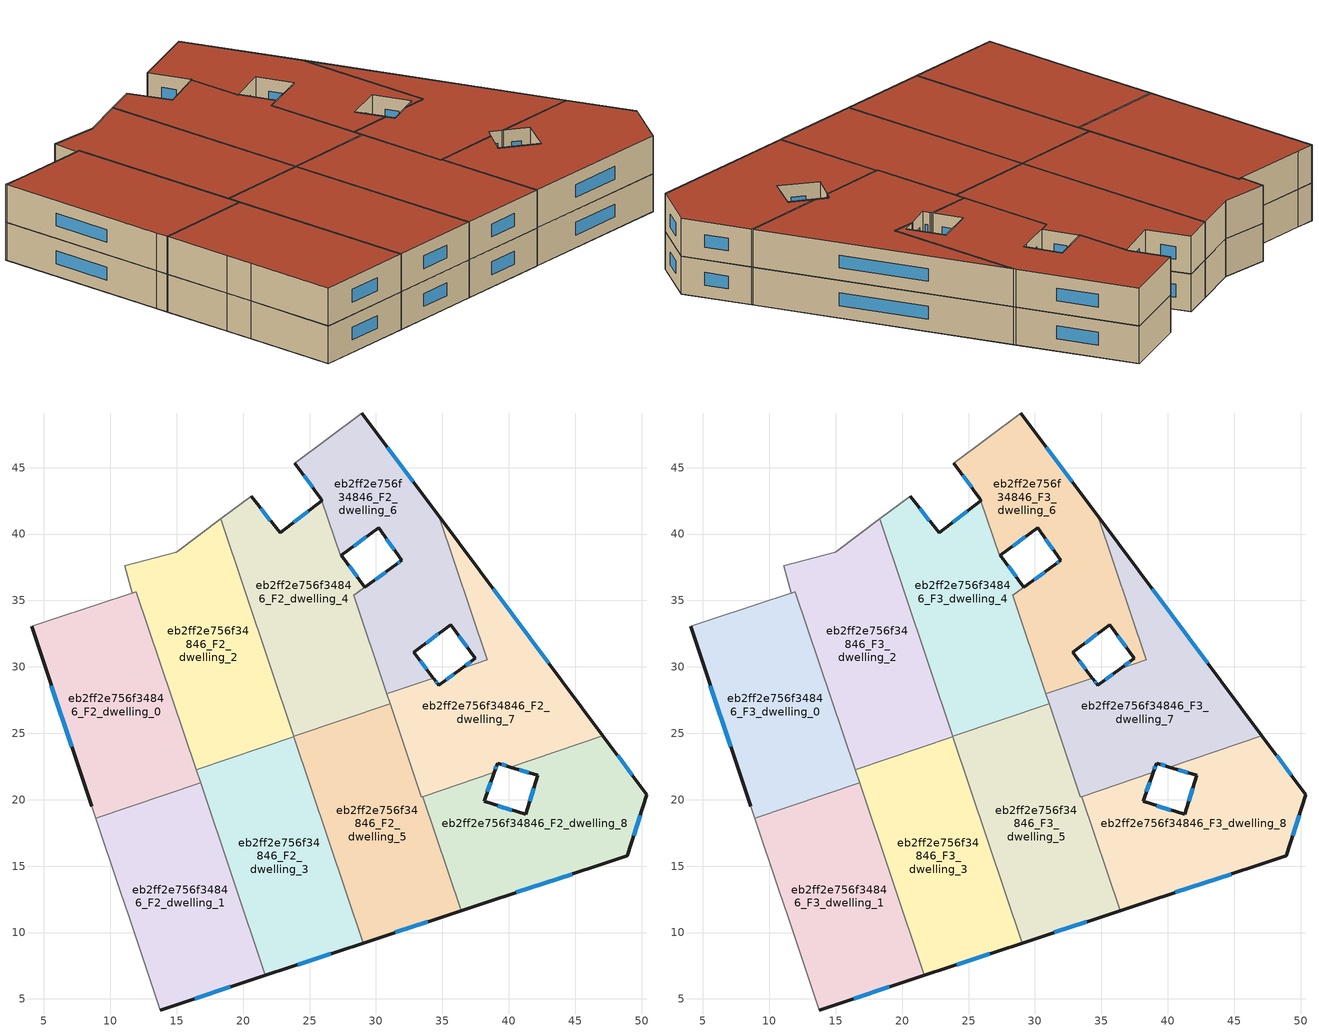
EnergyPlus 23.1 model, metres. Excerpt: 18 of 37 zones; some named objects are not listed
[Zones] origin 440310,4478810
eb2ff2e756f34846_F2_dwelling_0
 floor to eb2ff2e756f34846_F1_dwelling_0 (EU_floor_Construction): 16.79,21.26 11.96,35.64 5.54,33.55 4.07,33.06 8.59,19.52 8.89,18.61 z6
 wall outside (EU_wall_Construction): 8.59,19.52 4.07,33.06 z6:9
 wall to eb2ff2e756f34846_F2_dwelling_1 (EU_wall_Construction): 16.79,21.26 8.89,18.61 z6:9
 wall adiabatic (EU_wall_Construction): 8.89,18.61 8.59,19.52 / 4.07,33.06 5.54,33.55 11.96,35.64 z6:9
 wall to eb2ff2e756f34846_F2_dwelling_2 (EU_wall_Construction): 11.96,35.64 16.45,22.27 z6:9
 wall to eb2ff2e756f34846_F2_dwelling_3 (EU_wall_Construction): 16.45,22.27 16.79,21.26 z6:9
 window (EU_Window_Construction): 7.09,24.01 5.56,28.57 z6.99:8.01
eb2ff2e756f34846_F2_dwelling_1
 floor to eb2ff2e756f34846_F1_dwelling_1 (EU_floor_Construction): 21.66,6.78 16.79,21.26 8.89,18.61 10.71,13.24 11.42,11.14 13.75,4.17 z6
 wall outside (EU_wall_Construction): 21.66,6.78 13.75,4.17 z6:9
 wall adiabatic (EU_wall_Construction): 13.75,4.17 11.42,11.14 10.71,13.24 8.89,18.61 z6:9
 wall to eb2ff2e756f34846_F2_dwelling_3 (EU_wall_Construction): 16.79,21.26 21.66,6.78 z6:9
 window (EU_Window_Construction): 19.04,5.91 16.37,5.03 z6.99:8.01
eb2ff2e756f34846_F2_dwelling_2
 floor to eb2ff2e756f34846_F1_dwelling_2 (EU_floor_Construction): 23.81,24.75 18.3,41.13 15.06,38.69 14.97,38.62 11.1,37.6 11.66,35.54 11.96,35.64 16.45,22.27 z6
 wall adiabatic (EU_wall_Construction): 11.96,35.64 11.66,35.54 11.1,37.6 14.97,38.62 15.06,38.69 18.3,41.13 z6:9
 wall to eb2ff2e756f34846_F2_dwelling_3 (EU_wall_Construction): 23.81,24.75 16.45,22.27 z6:9
 wall to eb2ff2e756f34846_F2_dwelling_4 (EU_wall_Construction): 18.3,41.13 23.8,24.78 z6:9
 wall to eb2ff2e756f34846_F2_dwelling_5 (EU_wall_Construction): 23.8,24.78 23.81,24.75 z6:9
eb2ff2e756f34846_F2_dwelling_3
 floor to eb2ff2e756f34846_F1_dwelling_3 (EU_floor_Construction): 29.03,9.21 23.81,24.75 16.45,22.27 21.66,6.78 z6
 wall outside (EU_wall_Construction): 29.03,9.21 21.66,6.78 z6:9
 wall to eb2ff2e756f34846_F2_dwelling_5 (EU_wall_Construction): 23.81,24.75 29.03,9.21 z6:9
 window (EU_Window_Construction): 26.59,8.4 24.1,7.58 z6.99:8.01
eb2ff2e756f34846_F2_dwelling_4
 floor to eb2ff2e756f34846_F1_dwelling_4 (EU_floor_Construction): 31.07,27.22 28.33,35.38 31.5,37.68 29.16,35.99 27.4,38.39 27.33,38.34 25.92,42.53 22.78,40.09 20.59,42.87 18.3,41.13 23.8,24.78 z6
 wall outside (EU_wall_Construction): 20.59,42.87 22.78,40.09 25.92,42.53 / 27.4,38.39 29.16,35.99 31.5,37.68 z6:9
 wall adiabatic (EU_wall_Construction): 18.3,41.13 20.59,42.87 z6:9
 wall to eb2ff2e756f34846_F2_dwelling_6 (EU_wall_Construction): 27.33,38.34 27.4,38.39 / 25.92,42.53 27.33,38.35 / 31.5,37.68 28.33,35.38 30.81,27.98 z6:9; 27.33,38.35,8.99 27.33,38.35,6 27.33,38.34,6
 wall to eb2ff2e756f34846_F2_dwelling_5 (EU_wall_Construction): 31.07,27.22 23.8,24.78 z6:9
 wall to eb2ff2e756f34846_F2_dwelling_7 (EU_wall_Construction): 30.81,27.98 31.07,27.22 z6:9
 window (EU_Window_Construction): 21.32,41.95 22.06,41.01 / 23.83,40.9 24.88,41.72 / 27.98,37.6 28.58,36.79 / 29.94,36.55 30.72,37.12 z6.99:8.01
eb2ff2e756f34846_F2_dwelling_5
 floor to eb2ff2e756f34846_F1_dwelling_5 (EU_floor_Construction): 36.32,11.61 36.41,11.64 33.52,20.24 33.43,20.21 31.07,27.22 23.8,24.78 29.03,9.21 z6
 wall outside (EU_wall_Construction): 36.41,11.64 36.32,11.61 29.03,9.21 z6:9
 wall to eb2ff2e756f34846_F2_dwelling_8 (EU_wall_Construction): 33.52,20.24 36.41,11.64 z6:9
 wall to eb2ff2e756f34846_F2_dwelling_7 (EU_wall_Construction): 31.07,27.22 33.43,20.21 33.52,20.24 z6:9
 window (EU_Window_Construction): 33.9,10.82 31.45,10.01 z6.99:8.01
eb2ff2e756f34846_F2_dwelling_6
 floor to eb2ff2e756f34846_F1_dwelling_6 (EU_floor_Construction): 38.37,30.52 34.72,41.36 28.94,49.12 23.89,45.35 25.89,42.62 25.95,42.54 25.92,42.53 27.33,38.35 27.4,38.39 30.2,40.48 31.95,38.01 28.33,35.38 30.81,27.98 34.32,29.16 32.86,31.11 35.62,33.17 37.48,30.66 36.43,29.87 z6
 wall outside (EU_wall_Construction): 25.92,42.53 25.95,42.54 25.89,42.62 23.89,45.35 / 28.94,49.12 34.72,41.36 / 36.43,29.87 37.48,30.66 35.62,33.17 32.86,31.11 34.32,29.16 / 31.5,37.68 31.95,38.01 30.2,40.48 27.4,38.39 z6:9
 wall adiabatic (EU_wall_Construction): 23.89,45.35 28.94,49.12 z6:9
 wall to eb2ff2e756f34846_F2_dwelling_7 (EU_wall_Construction): 34.72,41.36 38.37,30.52 36.43,29.87 / 34.32,29.16 30.81,27.98 z6:9
 window (EU_Window_Construction): 25.23,43.53 24.55,44.44 / 30.85,46.54 32.81,43.93 / 36.78,30.13 37.13,30.4 / 36.86,31.49 36.23,32.34 / 34.7,32.48 33.78,31.79 / 33.35,30.46 33.84,29.81 / 31.37,38.83 30.78,39.66 / 29.27,39.79 28.33,39.08 / 31.65,37.79 31.8,37.9 z6.99:8.01
eb2ff2e756f34846_F2_dwelling_7
 floor to eb2ff2e756f34846_F1_dwelling_7 (EU_floor_Construction): 47.09,24.8 34.72,41.36 38.37,30.52 36.43,29.87 34.74,28.6 34.4,29.05 34.32,29.16 30.81,27.98 33.43,20.21 38.91,22.05 39.16,22.76 40.13,22.46 z6
 wall outside (EU_wall_Construction): 34.32,29.16 34.4,29.05 34.74,28.6 36.43,29.87 / 34.72,41.36 47.09,24.8 / 40.13,22.46 39.16,22.76 38.91,22.05 z6:9
 wall to eb2ff2e756f34846_F2_dwelling_8 (EU_wall_Construction): 47.09,24.8 40.13,22.46 / 38.91,22.05 33.52,20.24 z6:9
 window (EU_Window_Construction): 34.51,28.9 34.63,28.75 / 35.3,29.02 35.87,29.45 / 38.82,35.87 42.99,30.29 / 39.8,22.56 39.48,22.66 / 39.07,22.52 38.99,22.28 z6.99:8.01
eb2ff2e756f34846_F2_dwelling_8
 floor to eb2ff2e756f34846_F1_dwelling_8 (EU_floor_Construction): 48.93,15.78 50.41,20.36 47.09,24.8 40.13,22.46 42.17,21.83 41.26,18.9 38.14,19.87 38.91,22.05 33.52,20.24 36.41,11.64 z6
 wall outside (EU_wall_Construction): 47.09,24.8 50.41,20.36 48.93,15.78 36.41,11.64 / 38.91,22.05 38.14,19.87 41.26,18.9 42.17,21.83 40.13,22.46 z6:9
 window (EU_Window_Construction): 39.17,19.55 40.23,19.22 / 41.56,19.87 41.87,20.86 / 41.49,22.04 40.8,22.25 / 48.19,23.33 49.31,21.83 / 49.92,18.84 49.42,17.29 / 44.78,14.41 40.56,13.01 / 38.65,21.33 38.39,20.59 z6.99:8.01
eb2ff2e756f34846_F3_dwelling_0
 floor to eb2ff2e756f34846_F2_dwelling_0 (EU_floor_Construction): 16.79,21.26 11.96,35.64 5.54,33.55 4.07,33.06 8.59,19.52 8.89,18.61 z9
 wall outside (EU_wall_Construction): 8.59,19.52 4.07,33.06 z9:12
 wall to eb2ff2e756f34846_F3_dwelling_1 (EU_wall_Construction): 16.79,21.26 8.89,18.61 z9:12
 wall adiabatic (EU_wall_Construction): 8.89,18.61 8.59,19.52 / 4.07,33.06 5.54,33.55 11.96,35.64 z9:12
 wall to eb2ff2e756f34846_F3_dwelling_2 (EU_wall_Construction): 11.96,35.64 16.45,22.27 z9:12
 wall to eb2ff2e756f34846_F3_dwelling_3 (EU_wall_Construction): 16.45,22.27 16.79,21.26 z9:12
 window (EU_Window_Construction): 7.09,24.01 5.56,28.57 z9.99:11.01
 roof outside (EU_roof_Construction): 11.96,35.64 16.79,21.26 8.89,18.61 8.59,19.52 4.07,33.06 5.54,33.55 z12
eb2ff2e756f34846_F3_dwelling_1
 floor to eb2ff2e756f34846_F2_dwelling_1 (EU_floor_Construction): 21.66,6.78 16.79,21.26 8.89,18.61 10.71,13.24 11.42,11.14 13.75,4.17 z9
 wall outside (EU_wall_Construction): 21.66,6.78 13.75,4.17 z9:12
 wall adiabatic (EU_wall_Construction): 13.75,4.17 11.42,11.14 10.71,13.24 8.89,18.61 z9:12
 wall to eb2ff2e756f34846_F3_dwelling_3 (EU_wall_Construction): 16.79,21.26 21.66,6.78 z9:12
 window (EU_Window_Construction): 19.04,5.91 16.37,5.03 z9.99:11.01
 roof outside (EU_roof_Construction): 16.79,21.26 21.66,6.78 13.75,4.17 11.42,11.14 10.71,13.24 8.89,18.61 z12
eb2ff2e756f34846_F3_dwelling_2
 floor to eb2ff2e756f34846_F2_dwelling_2 (EU_floor_Construction): 23.81,24.75 18.3,41.13 15.06,38.69 14.97,38.62 11.1,37.6 11.66,35.54 11.96,35.64 16.45,22.27 z9
 wall adiabatic (EU_wall_Construction): 11.96,35.64 11.66,35.54 11.1,37.6 14.97,38.62 15.06,38.69 18.3,41.13 z9:12
 wall to eb2ff2e756f34846_F3_dwelling_3 (EU_wall_Construction): 23.81,24.75 16.45,22.27 z9:12
 wall to eb2ff2e756f34846_F3_dwelling_4 (EU_wall_Construction): 18.3,41.13 23.8,24.78 z9:12
 wall to eb2ff2e756f34846_F3_dwelling_5 (EU_wall_Construction): 23.8,24.78 23.81,24.75 z9:12
 roof outside (EU_roof_Construction): 18.3,41.13 23.81,24.75 16.45,22.27 11.96,35.64 11.66,35.54 11.1,37.6 14.97,38.62 15.06,38.69 z12
eb2ff2e756f34846_F3_dwelling_3
 floor to eb2ff2e756f34846_F2_dwelling_3 (EU_floor_Construction): 29.03,9.21 23.81,24.75 16.45,22.27 21.66,6.78 z9
 wall outside (EU_wall_Construction): 29.03,9.21 21.66,6.78 z9:12
 wall to eb2ff2e756f34846_F3_dwelling_5 (EU_wall_Construction): 23.81,24.75 29.03,9.21 z9:12
 window (EU_Window_Construction): 26.59,8.4 24.1,7.58 z9.99:11.01
 roof outside (EU_roof_Construction): 23.81,24.75 29.03,9.21 21.66,6.78 16.45,22.27 z12
eb2ff2e756f34846_F3_dwelling_4
 floor to eb2ff2e756f34846_F2_dwelling_4 (EU_floor_Construction): 31.07,27.22 28.33,35.38 31.5,37.68 29.16,35.99 27.4,38.39 27.33,38.34 25.92,42.53 22.78,40.09 20.59,42.87 18.3,41.13 23.8,24.78 z9
 wall outside (EU_wall_Construction): 20.59,42.87 22.78,40.09 25.92,42.53 / 27.4,38.39 29.16,35.99 31.5,37.68 z9:12
 wall adiabatic (EU_wall_Construction): 18.3,41.13 20.59,42.87 z9:12
 wall to eb2ff2e756f34846_F3_dwelling_6 (EU_wall_Construction): 27.33,38.34 27.4,38.39 / 25.92,42.53 27.33,38.35 / 31.5,37.68 28.33,35.38 30.81,27.98 z9:12; 27.33,38.35,11.99 27.33,38.35,9 27.33,38.34,9
 wall to eb2ff2e756f34846_F3_dwelling_5 (EU_wall_Construction): 31.07,27.22 23.8,24.78 z9:12
 wall to eb2ff2e756f34846_F3_dwelling_7 (EU_wall_Construction): 30.81,27.98 31.07,27.22 z9:12
 window (EU_Window_Construction): 21.32,41.95 22.06,41.01 / 23.83,40.9 24.88,41.72 / 27.98,37.6 28.58,36.79 / 29.94,36.55 30.72,37.12 z9.99:11.01
 roof outside (EU_roof_Construction): 31.5,37.68 28.33,35.38 31.07,27.22 23.8,24.78 18.3,41.13 20.59,42.87 22.78,40.09 25.92,42.53 27.33,38.34 27.4,38.39 29.16,35.99 z12
eb2ff2e756f34846_F3_dwelling_5
 floor to eb2ff2e756f34846_F2_dwelling_5 (EU_floor_Construction): 36.32,11.61 36.41,11.64 33.52,20.24 33.43,20.21 31.07,27.22 23.8,24.78 29.03,9.21 z9
 wall outside (EU_wall_Construction): 36.41,11.64 36.32,11.61 29.03,9.21 z9:12
 wall to eb2ff2e756f34846_F3_dwelling_8 (EU_wall_Construction): 33.52,20.24 36.41,11.64 z9:12
 wall to eb2ff2e756f34846_F3_dwelling_7 (EU_wall_Construction): 31.07,27.22 33.43,20.21 33.52,20.24 z9:12
 window (EU_Window_Construction): 33.9,10.82 31.45,10.01 z9.99:11.01
 roof outside (EU_roof_Construction): 31.07,27.22 33.43,20.21 33.52,20.24 36.41,11.64 36.32,11.61 29.03,9.21 23.8,24.78 z12
eb2ff2e756f34846_F3_dwelling_6
 floor to eb2ff2e756f34846_F2_dwelling_6 (EU_floor_Construction): 38.37,30.52 34.72,41.36 28.94,49.12 23.89,45.35 25.89,42.62 25.95,42.54 25.92,42.53 27.33,38.35 27.4,38.39 30.2,40.48 31.95,38.01 28.33,35.38 30.81,27.98 34.32,29.16 32.86,31.11 35.62,33.17 37.48,30.66 36.43,29.87 z9
 wall outside (EU_wall_Construction): 25.92,42.53 25.95,42.54 25.89,42.62 23.89,45.35 / 28.94,49.12 34.72,41.36 / 36.43,29.87 37.48,30.66 35.62,33.17 32.86,31.11 34.32,29.16 / 31.5,37.68 31.95,38.01 30.2,40.48 27.4,38.39 z9:12
 wall adiabatic (EU_wall_Construction): 23.89,45.35 28.94,49.12 z9:12
 wall to eb2ff2e756f34846_F3_dwelling_7 (EU_wall_Construction): 34.72,41.36 38.37,30.52 36.43,29.87 / 34.32,29.16 30.81,27.98 z9:12
 window (EU_Window_Construction): 25.23,43.53 24.55,44.44 / 30.85,46.54 32.81,43.93 / 36.78,30.13 37.13,30.4 / 36.86,31.49 36.23,32.34 / 34.7,32.48 33.78,31.79 / 33.35,30.46 33.84,29.81 / 31.37,38.83 30.78,39.66 / 29.27,39.79 28.33,39.08 / 31.65,37.79 31.8,37.9 z9.99:11.01
 roof outside (EU_roof_Construction): 34.72,41.36 38.37,30.52 36.43,29.87 37.48,30.66 35.62,33.17 32.86,31.11 34.32,29.16 30.81,27.98 28.33,35.38 31.95,38.01 30.2,40.48 27.4,38.39 27.33,38.35 25.92,42.53 25.95,42.54 25.89,42.62 23.89,45.35 28.94,49.12 z12
eb2ff2e756f34846_F3_dwelling_7
 floor to eb2ff2e756f34846_F2_dwelling_7 (EU_floor_Construction): 47.09,24.8 34.72,41.36 38.37,30.52 36.43,29.87 34.74,28.6 34.4,29.05 34.32,29.16 30.81,27.98 33.43,20.21 38.91,22.05 39.16,22.76 40.13,22.46 z9
 wall outside (EU_wall_Construction): 34.32,29.16 34.4,29.05 34.74,28.6 36.43,29.87 / 34.72,41.36 47.09,24.8 / 40.13,22.46 39.16,22.76 38.91,22.05 z9:12
 wall to eb2ff2e756f34846_F3_dwelling_8 (EU_wall_Construction): 47.09,24.8 40.13,22.46 / 38.91,22.05 33.52,20.24 z9:12
 window (EU_Window_Construction): 34.51,28.9 34.63,28.75 / 35.3,29.02 35.87,29.45 / 38.82,35.87 42.99,30.29 / 39.8,22.56 39.48,22.66 / 39.07,22.52 38.99,22.28 z9.99:11.01
 roof outside (EU_roof_Construction): 34.72,41.36 47.09,24.8 40.13,22.46 39.16,22.76 38.91,22.05 33.43,20.21 30.81,27.98 34.32,29.16 34.4,29.05 34.74,28.6 36.43,29.87 38.37,30.52 z12
eb2ff2e756f34846_F3_dwelling_8
 floor to eb2ff2e756f34846_F2_dwelling_8 (EU_floor_Construction): 48.93,15.78 50.41,20.36 47.09,24.8 40.13,22.46 42.17,21.83 41.26,18.9 38.14,19.87 38.91,22.05 33.52,20.24 36.41,11.64 z9
 wall outside (EU_wall_Construction): 47.09,24.8 50.41,20.36 48.93,15.78 36.41,11.64 / 38.91,22.05 38.14,19.87 41.26,18.9 42.17,21.83 40.13,22.46 z9:12
 window (EU_Window_Construction): 39.17,19.55 40.23,19.22 / 41.56,19.87 41.87,20.86 / 41.49,22.04 40.8,22.25 / 48.19,23.33 49.31,21.83 / 49.92,18.84 49.42,17.29 / 44.78,14.41 40.56,13.01 / 38.65,21.33 38.39,20.59 z9.99:11.01
 roof outside (EU_roof_Construction): 47.09,24.8 50.41,20.36 48.93,15.78 36.41,11.64 33.52,20.24 38.91,22.05 38.14,19.87 41.26,18.9 42.17,21.83 40.13,22.46 z12
[Building]
EU S2 Campaign: North Axis=0; Terrain=City; Solar Distribution=FullExterior
[Site:Location]
Madrid: Latitude=40.5; Longitude=-3.5; Time Zone=1; Elevation=609
[SizingPeriod:WeatherFileDays]
AnnualSizingPeriod: Begin Month=1; Begin Day of Month=1; End Month=12; End Day of Month=31; Day of Week for Start Day=Monday; Use Weather File Daylight Saving Period=No; Use Weather File Rain and Snow Indicators=No
[MATERIAL]
EU_InternalMass_Material: Roughness=MediumRough; Thickness=0.1; Conductivity=1; Density=1800; Specific Heat=900; Thermal Absorptance=0.9; Solar Absorptance=0.7; Visible Absorptance=0.7
[MATERIAL:NOMASS] Roughness=MediumRough; Thermal Absorptance=0.9; Solar Absorptance=0.7; Visible Absorptance=0.7
Name | Thermal Resistance
EU_wall_NoMass | 0.609216
EU_roof_NoMass | 0.513268
EU_floor_NoMass | 0.568163
[WINDOWMATERIAL:SIMPLEGLAZINGSYSTEM]
EU_Window_SimpleGlazing: UFactor=5.50606; Solar Heat Gain Coefficient=0.85; Visible Transmittance=0.85
[CONSTRUCTION]
EU_wall_Construction: EU_wall_NoMass
EU_roof_Construction: EU_roof_NoMass
EU_floor_Construction: EU_floor_NoMass
EU_InternalMass_Construction: EU_InternalMass_Material
EU_Window_Construction: EU_Window_SimpleGlazing
[ZONE] Type=1; Multiplier=1; Ceiling Height=autocalculate; Floor Area=autocalculate; Part of Total Floor Area=Yes
Name | Volume
eb2ff2e756f34846_F2_dwelling_0; eb2ff2e756f34846_F3_dwelling_0 | 379.481
eb2ff2e756f34846_F2_dwelling_1; eb2ff2e756f34846_F3_dwelling_1 | 381.147
eb2ff2e756f34846_F2_dwelling_2; eb2ff2e756f34846_F3_dwelling_2 | 382.759
eb2ff2e756f34846_F2_dwelling_3; eb2ff2e756f34846_F3_dwelling_3 | 381.145
eb2ff2e756f34846_F2_dwelling_4; eb2ff2e756f34846_F3_dwelling_4 | 383.413
eb2ff2e756f34846_F2_dwelling_5; eb2ff2e756f34846_F3_dwelling_5 | 381.097
eb2ff2e756f34846_F2_dwelling_6; eb2ff2e756f34846_F3_dwelling_6 | 378.841
eb2ff2e756f34846_F2_dwelling_7; eb2ff2e756f34846_F3_dwelling_7 | 382.517
eb2ff2e756f34846_F2_dwelling_8; eb2ff2e756f34846_F3_dwelling_8 | 379.788
[INTERNALMASS] Construction=EU_InternalMass_Construction
Name | Zone or ZoneList | Surface Area
eb2ff2e756f34846_F2_dwelling_0_EU_InternalMass | eb2ff2e756f34846_F2_dwelling_0 | 126.501
eb2ff2e756f34846_F2_dwelling_1_EU_InternalMass | eb2ff2e756f34846_F2_dwelling_1 | 127.047
eb2ff2e756f34846_F2_dwelling_2_EU_InternalMass | eb2ff2e756f34846_F2_dwelling_2 | 127.586
eb2ff2e756f34846_F2_dwelling_3_EU_InternalMass | eb2ff2e756f34846_F2_dwelling_3 | 127.047
eb2ff2e756f34846_F2_dwelling_4_EU_InternalMass | eb2ff2e756f34846_F2_dwelling_4 | 127.824
eb2ff2e756f34846_F2_dwelling_5_EU_InternalMass | eb2ff2e756f34846_F2_dwelling_5 | 127.034
eb2ff2e756f34846_F2_dwelling_6_EU_InternalMass | eb2ff2e756f34846_F2_dwelling_6 | 126.277
eb2ff2e756f34846_F2_dwelling_7_EU_InternalMass | eb2ff2e756f34846_F2_dwelling_7 | 127.505
eb2ff2e756f34846_F2_dwelling_8_EU_InternalMass | eb2ff2e756f34846_F2_dwelling_8 | 126.593
eb2ff2e756f34846_F3_dwelling_0_EU_InternalMass | eb2ff2e756f34846_F3_dwelling_0 | 126.501
eb2ff2e756f34846_F3_dwelling_1_EU_InternalMass | eb2ff2e756f34846_F3_dwelling_1 | 127.047
eb2ff2e756f34846_F3_dwelling_2_EU_InternalMass | eb2ff2e756f34846_F3_dwelling_2 | 127.586
eb2ff2e756f34846_F3_dwelling_3_EU_InternalMass | eb2ff2e756f34846_F3_dwelling_3 | 127.047
eb2ff2e756f34846_F3_dwelling_4_EU_InternalMass | eb2ff2e756f34846_F3_dwelling_4 | 127.824
eb2ff2e756f34846_F3_dwelling_5_EU_InternalMass | eb2ff2e756f34846_F3_dwelling_5 | 127.034
eb2ff2e756f34846_F3_dwelling_6_EU_InternalMass | eb2ff2e756f34846_F3_dwelling_6 | 126.277
eb2ff2e756f34846_F3_dwelling_7_EU_InternalMass | eb2ff2e756f34846_F3_dwelling_7 | 127.505
eb2ff2e756f34846_F3_dwelling_8_EU_InternalMass | eb2ff2e756f34846_F3_dwelling_8 | 126.593
[OTHEREQUIPMENT] Fuel Type=Electricity; Design Level Calculation Method=Watts/Area; Power per Zone Floor Area=1; Fraction Latent=0; Fraction Radiant=0; Fraction Lost=0; Carbon Dioxide Generation Rate=0; EndUse Subcategory=EU_Step8_InternalGains
Name | Zone or ZoneList or Space or SpaceList | Schedule
EU_Step8_InternalGain_eb2ff2e756f34846_F2_dwelling_0_f000 | eb2ff2e756f34846_F2_dwelling_0 | EU_Step8_GainSchedule_eb2ff2e756f34846_F2_dwelling_0_f000
EU_Step8_InternalGain_eb2ff2e756f34846_F2_dwelling_1_f000 | eb2ff2e756f34846_F2_dwelling_1 | EU_Step8_GainSchedule_eb2ff2e756f34846_F2_dwelling_1_f000
EU_Step8_InternalGain_eb2ff2e756f34846_F2_dwelling_2_f000 | eb2ff2e756f34846_F2_dwelling_2 | EU_Step8_GainSchedule_eb2ff2e756f34846_F2_dwelling_2_f000
EU_Step8_InternalGain_eb2ff2e756f34846_F2_dwelling_3_f000 | eb2ff2e756f34846_F2_dwelling_3 | EU_Step8_GainSchedule_eb2ff2e756f34846_F2_dwelling_3_f000
EU_Step8_InternalGain_eb2ff2e756f34846_F2_dwelling_4_f000 | eb2ff2e756f34846_F2_dwelling_4 | EU_Step8_GainSchedule_eb2ff2e756f34846_F2_dwelling_4_f000
EU_Step8_InternalGain_eb2ff2e756f34846_F2_dwelling_5_f000 | eb2ff2e756f34846_F2_dwelling_5 | EU_Step8_GainSchedule_eb2ff2e756f34846_F2_dwelling_5_f000
EU_Step8_InternalGain_eb2ff2e756f34846_F2_dwelling_6_f000 | eb2ff2e756f34846_F2_dwelling_6 | EU_Step8_GainSchedule_eb2ff2e756f34846_F2_dwelling_6_f000
EU_Step8_InternalGain_eb2ff2e756f34846_F2_dwelling_7_f000 | eb2ff2e756f34846_F2_dwelling_7 | EU_Step8_GainSchedule_eb2ff2e756f34846_F2_dwelling_7_f000
EU_Step8_InternalGain_eb2ff2e756f34846_F2_dwelling_8_f000 | eb2ff2e756f34846_F2_dwelling_8 | EU_Step8_GainSchedule_eb2ff2e756f34846_F2_dwelling_8_f000
EU_Step8_InternalGain_eb2ff2e756f34846_F3_dwelling_0_f000 | eb2ff2e756f34846_F3_dwelling_0 | EU_Step8_GainSchedule_eb2ff2e756f34846_F3_dwelling_0_f000
EU_Step8_InternalGain_eb2ff2e756f34846_F3_dwelling_1_f000 | eb2ff2e756f34846_F3_dwelling_1 | EU_Step8_GainSchedule_eb2ff2e756f34846_F3_dwelling_1_f000
EU_Step8_InternalGain_eb2ff2e756f34846_F3_dwelling_2_f000 | eb2ff2e756f34846_F3_dwelling_2 | EU_Step8_GainSchedule_eb2ff2e756f34846_F3_dwelling_2_f000
EU_Step8_InternalGain_eb2ff2e756f34846_F3_dwelling_3_f000 | eb2ff2e756f34846_F3_dwelling_3 | EU_Step8_GainSchedule_eb2ff2e756f34846_F3_dwelling_3_f000
EU_Step8_InternalGain_eb2ff2e756f34846_F3_dwelling_4_f000 | eb2ff2e756f34846_F3_dwelling_4 | EU_Step8_GainSchedule_eb2ff2e756f34846_F3_dwelling_4_f000
EU_Step8_InternalGain_eb2ff2e756f34846_F3_dwelling_5_f000 | eb2ff2e756f34846_F3_dwelling_5 | EU_Step8_GainSchedule_eb2ff2e756f34846_F3_dwelling_5_f000
EU_Step8_InternalGain_eb2ff2e756f34846_F3_dwelling_6_f000 | eb2ff2e756f34846_F3_dwelling_6 | EU_Step8_GainSchedule_eb2ff2e756f34846_F3_dwelling_6_f000
EU_Step8_InternalGain_eb2ff2e756f34846_F3_dwelling_7_f000 | eb2ff2e756f34846_F3_dwelling_7 | EU_Step8_GainSchedule_eb2ff2e756f34846_F3_dwelling_7_f000
EU_Step8_InternalGain_eb2ff2e756f34846_F3_dwelling_8_f000 | eb2ff2e756f34846_F3_dwelling_8 | EU_Step8_GainSchedule_eb2ff2e756f34846_F3_dwelling_8_f000
[ZONEVENTILATION:DESIGNFLOWRATE] Schedule=EU_AlwaysOn; Design Flow Rate Calculation Method=AirChanges/Hour; Air Changes per Hour=0.752966; Ventilation Type=Natural; Fan Pressure Rise=0; Fan Total Efficiency=1; Constant Term Coefficient=1; Temperature Term Coefficient=0; Velocity Term Coefficient=0; Velocity Squared Term Coefficient=0; Minimum Indoor Temperature=-100; Maximum Indoor Temperature=100; Delta Temperature=-100; Minimum Outdoor Temperature=-100; Maximum Outdoor Temperature=100; Maximum Wind Speed=40
Name | Zone or ZoneList or Space or SpaceList
EU_ConstantAir_eb2ff2e756f34846_F2_dwelling_0 | eb2ff2e756f34846_F2_dwelling_0
EU_ConstantAir_eb2ff2e756f34846_F2_dwelling_1 | eb2ff2e756f34846_F2_dwelling_1
EU_ConstantAir_eb2ff2e756f34846_F2_dwelling_2 | eb2ff2e756f34846_F2_dwelling_2
EU_ConstantAir_eb2ff2e756f34846_F2_dwelling_3 | eb2ff2e756f34846_F2_dwelling_3
EU_ConstantAir_eb2ff2e756f34846_F2_dwelling_4 | eb2ff2e756f34846_F2_dwelling_4
EU_ConstantAir_eb2ff2e756f34846_F2_dwelling_5 | eb2ff2e756f34846_F2_dwelling_5
EU_ConstantAir_eb2ff2e756f34846_F2_dwelling_6 | eb2ff2e756f34846_F2_dwelling_6
EU_ConstantAir_eb2ff2e756f34846_F2_dwelling_7 | eb2ff2e756f34846_F2_dwelling_7
EU_ConstantAir_eb2ff2e756f34846_F2_dwelling_8 | eb2ff2e756f34846_F2_dwelling_8
EU_ConstantAir_eb2ff2e756f34846_F3_dwelling_0 | eb2ff2e756f34846_F3_dwelling_0
EU_ConstantAir_eb2ff2e756f34846_F3_dwelling_1 | eb2ff2e756f34846_F3_dwelling_1
EU_ConstantAir_eb2ff2e756f34846_F3_dwelling_2 | eb2ff2e756f34846_F3_dwelling_2
EU_ConstantAir_eb2ff2e756f34846_F3_dwelling_3 | eb2ff2e756f34846_F3_dwelling_3
EU_ConstantAir_eb2ff2e756f34846_F3_dwelling_4 | eb2ff2e756f34846_F3_dwelling_4
EU_ConstantAir_eb2ff2e756f34846_F3_dwelling_5 | eb2ff2e756f34846_F3_dwelling_5
EU_ConstantAir_eb2ff2e756f34846_F3_dwelling_6 | eb2ff2e756f34846_F3_dwelling_6
EU_ConstantAir_eb2ff2e756f34846_F3_dwelling_7 | eb2ff2e756f34846_F3_dwelling_7
EU_ConstantAir_eb2ff2e756f34846_F3_dwelling_8 | eb2ff2e756f34846_F3_dwelling_8
[HVACTEMPLATE:ZONE:IDEALLOADSAIRSYSTEM] System Availability Schedule=EU_AlwaysOn; Maximum Heating Supply Air Temperature=50; Minimum Cooling Supply Air Temperature=13; Maximum Heating Supply Air Humidity Ratio=0.0156; Minimum Cooling Supply Air Humidity Ratio=0.0077; Heating Limit=NoLimit; Cooling Limit=NoLimit; Heating Availability Schedule=EU_AlwaysOn; Cooling Availability Schedule=EU_CoolingOff; Dehumidification Control Type=ConstantSensibleHeatRatio; Cooling Sensible Heat Ratio=0.7; Dehumidification Setpoint=60; Humidification Control Type=None; Humidification Setpoint=30; Outdoor Air Method=None; Outdoor Air Flow Rate per Person=0.00944; Outdoor Air Flow Rate per Zone Floor Area=0; Outdoor Air Flow Rate per Zone=0; Demand Controlled Ventilation Type=None; Outdoor Air Economizer Type=NoEconomizer; Heat Recovery Type=None; Sensible Heat Recovery Effectiveness=0.7; Latent Heat Recovery Effectiveness=0.65
Name | Template Thermostat
eb2ff2e756f34846_F2_dwelling_0 | EU_HeatOnly_eb2ff2e756f34846_F2_dwelling_0
eb2ff2e756f34846_F2_dwelling_1 | EU_HeatOnly_eb2ff2e756f34846_F2_dwelling_1
eb2ff2e756f34846_F2_dwelling_2 | EU_HeatOnly_eb2ff2e756f34846_F2_dwelling_2
eb2ff2e756f34846_F2_dwelling_3 | EU_HeatOnly_eb2ff2e756f34846_F2_dwelling_3
eb2ff2e756f34846_F2_dwelling_4 | EU_HeatOnly_eb2ff2e756f34846_F2_dwelling_4
eb2ff2e756f34846_F2_dwelling_5 | EU_HeatOnly_eb2ff2e756f34846_F2_dwelling_5
eb2ff2e756f34846_F2_dwelling_6 | EU_HeatOnly_eb2ff2e756f34846_F2_dwelling_6
eb2ff2e756f34846_F2_dwelling_7 | EU_HeatOnly_eb2ff2e756f34846_F2_dwelling_7
eb2ff2e756f34846_F2_dwelling_8 | EU_HeatOnly_eb2ff2e756f34846_F2_dwelling_8
eb2ff2e756f34846_F3_dwelling_0 | EU_HeatOnly_eb2ff2e756f34846_F3_dwelling_0
eb2ff2e756f34846_F3_dwelling_1 | EU_HeatOnly_eb2ff2e756f34846_F3_dwelling_1
eb2ff2e756f34846_F3_dwelling_2 | EU_HeatOnly_eb2ff2e756f34846_F3_dwelling_2
eb2ff2e756f34846_F3_dwelling_3 | EU_HeatOnly_eb2ff2e756f34846_F3_dwelling_3
eb2ff2e756f34846_F3_dwelling_4 | EU_HeatOnly_eb2ff2e756f34846_F3_dwelling_4
eb2ff2e756f34846_F3_dwelling_5 | EU_HeatOnly_eb2ff2e756f34846_F3_dwelling_5
eb2ff2e756f34846_F3_dwelling_6 | EU_HeatOnly_eb2ff2e756f34846_F3_dwelling_6
eb2ff2e756f34846_F3_dwelling_7 | EU_HeatOnly_eb2ff2e756f34846_F3_dwelling_7
eb2ff2e756f34846_F3_dwelling_8 | EU_HeatOnly_eb2ff2e756f34846_F3_dwelling_8
[SIZING:ZONE] Zone Cooling Design Supply Air Temperature Input Method=SupplyAirTemperature; Zone Cooling Design Supply Air Temperature=13; Zone Heating Design Supply Air Temperature Input Method=SupplyAirTemperature; Zone Heating Design Supply Air Temperature=50; Zone Cooling Design Supply Air Humidity Ratio=0.008; Zone Heating Design Supply Air Humidity Ratio=0.008; Cooling Design Air Flow Method=DesignDay; Cooling Design Air Flow Rate=0; Cooling Minimum Air Flow per Zone Floor Area=0.000762; Cooling Minimum Air Flow=0; Cooling Minimum Air Flow Fraction=0.2; Heating Design Air Flow Method=DesignDay; Heating Design Air Flow Rate=0; Heating Maximum Air Flow per Zone Floor Area=0.002032; Heating Maximum Air Flow=0.141576; Heating Maximum Air Flow Fraction=0.3; Account for Dedicated Outdoor Air System=No; Dedicated Outdoor Air System Control Strategy=NeutralSupplyAir; Dedicated Outdoor Air Low Setpoint Temperature for Design=autosize; Dedicated Outdoor Air High Setpoint Temperature for Design=autosize; Zone Load Sizing Method=Sensible Load Only No Latent Load; Zone Latent Cooling Design Supply Air Humidity Ratio Input Method=HumidityRatioDifference; Zone Cooling Design Supply Air Humidity Ratio Difference=0.005; Zone Latent Heating Design Supply Air Humidity Ratio Input Method=HumidityRatioDifference; Zone Humidification Design Supply Air Humidity Ratio Difference=0.005
eb2ff2e756f34846_F2_dwelling_0; eb2ff2e756f34846_F2_dwelling_1; eb2ff2e756f34846_F2_dwelling_2; eb2ff2e756f34846_F2_dwelling_3; eb2ff2e756f34846_F2_dwelling_4; eb2ff2e756f34846_F2_dwelling_5; eb2ff2e756f34846_F2_dwelling_6; eb2ff2e756f34846_F2_dwelling_7; eb2ff2e756f34846_F2_dwelling_8; eb2ff2e756f34846_F3_dwelling_0; eb2ff2e756f34846_F3_dwelling_1; eb2ff2e756f34846_F3_dwelling_2; eb2ff2e756f34846_F3_dwelling_3; eb2ff2e756f34846_F3_dwelling_4; eb2ff2e756f34846_F3_dwelling_5; eb2ff2e756f34846_F3_dwelling_6; eb2ff2e756f34846_F3_dwelling_7; eb2ff2e756f34846_F3_dwelling_8
[SCHEDULE:CONSTANT]
Name | Hourly Value
EU_AlwaysOn | 1
EU_CoolingOff | 0
[SCHEDULE:FILE] Column Number=1; Rows to Skip at Top=0; Number of Hours of Data=8760; Column Separator=Comma; Interpolate to Timestep=No; Minutes per Item=60; Adjust Schedule for Daylight Savings=Yes
Name | File
EU_Step8_GainSchedule_eb2ff2e756f34846_F2_dwelling_0_f000 | ../../schedules/eb2ff2e756f34846/eb2ff2e756f34846_F2_dwelling_0_f000_gain.csv
EU_Step8_GainSchedule_eb2ff2e756f34846_F2_dwelling_1_f000 | ../../schedules/eb2ff2e756f34846/eb2ff2e756f34846_F2_dwelling_1_f000_gain.csv
EU_Step8_GainSchedule_eb2ff2e756f34846_F2_dwelling_2_f000 | ../../schedules/eb2ff2e756f34846/eb2ff2e756f34846_F2_dwelling_2_f000_gain.csv
EU_Step8_GainSchedule_eb2ff2e756f34846_F2_dwelling_3_f000 | ../../schedules/eb2ff2e756f34846/eb2ff2e756f34846_F2_dwelling_3_f000_gain.csv
EU_Step8_GainSchedule_eb2ff2e756f34846_F2_dwelling_4_f000 | ../../schedules/eb2ff2e756f34846/eb2ff2e756f34846_F2_dwelling_4_f000_gain.csv
EU_Step8_GainSchedule_eb2ff2e756f34846_F2_dwelling_5_f000 | ../../schedules/eb2ff2e756f34846/eb2ff2e756f34846_F2_dwelling_5_f000_gain.csv
EU_Step8_GainSchedule_eb2ff2e756f34846_F2_dwelling_6_f000 | ../../schedules/eb2ff2e756f34846/eb2ff2e756f34846_F2_dwelling_6_f000_gain.csv
EU_Step8_GainSchedule_eb2ff2e756f34846_F2_dwelling_7_f000 | ../../schedules/eb2ff2e756f34846/eb2ff2e756f34846_F2_dwelling_7_f000_gain.csv
EU_Step8_GainSchedule_eb2ff2e756f34846_F2_dwelling_8_f000 | ../../schedules/eb2ff2e756f34846/eb2ff2e756f34846_F2_dwelling_8_f000_gain.csv
EU_Step8_GainSchedule_eb2ff2e756f34846_F3_dwelling_0_f000 | ../../schedules/eb2ff2e756f34846/eb2ff2e756f34846_F3_dwelling_0_f000_gain.csv
EU_Step8_GainSchedule_eb2ff2e756f34846_F3_dwelling_1_f000 | ../../schedules/eb2ff2e756f34846/eb2ff2e756f34846_F3_dwelling_1_f000_gain.csv
EU_Step8_GainSchedule_eb2ff2e756f34846_F3_dwelling_2_f000 | ../../schedules/eb2ff2e756f34846/eb2ff2e756f34846_F3_dwelling_2_f000_gain.csv
EU_Step8_GainSchedule_eb2ff2e756f34846_F3_dwelling_3_f000 | ../../schedules/eb2ff2e756f34846/eb2ff2e756f34846_F3_dwelling_3_f000_gain.csv
EU_Step8_GainSchedule_eb2ff2e756f34846_F3_dwelling_4_f000 | ../../schedules/eb2ff2e756f34846/eb2ff2e756f34846_F3_dwelling_4_f000_gain.csv
EU_Step8_GainSchedule_eb2ff2e756f34846_F3_dwelling_5_f000 | ../../schedules/eb2ff2e756f34846/eb2ff2e756f34846_F3_dwelling_5_f000_gain.csv
EU_Step8_GainSchedule_eb2ff2e756f34846_F3_dwelling_6_f000 | ../../schedules/eb2ff2e756f34846/eb2ff2e756f34846_F3_dwelling_6_f000_gain.csv
EU_Step8_GainSchedule_eb2ff2e756f34846_F3_dwelling_7_f000 | ../../schedules/eb2ff2e756f34846/eb2ff2e756f34846_F3_dwelling_7_f000_gain.csv
EU_Step8_GainSchedule_eb2ff2e756f34846_F3_dwelling_8_f000 | ../../schedules/eb2ff2e756f34846/eb2ff2e756f34846_F3_dwelling_8_f000_gain.csv
